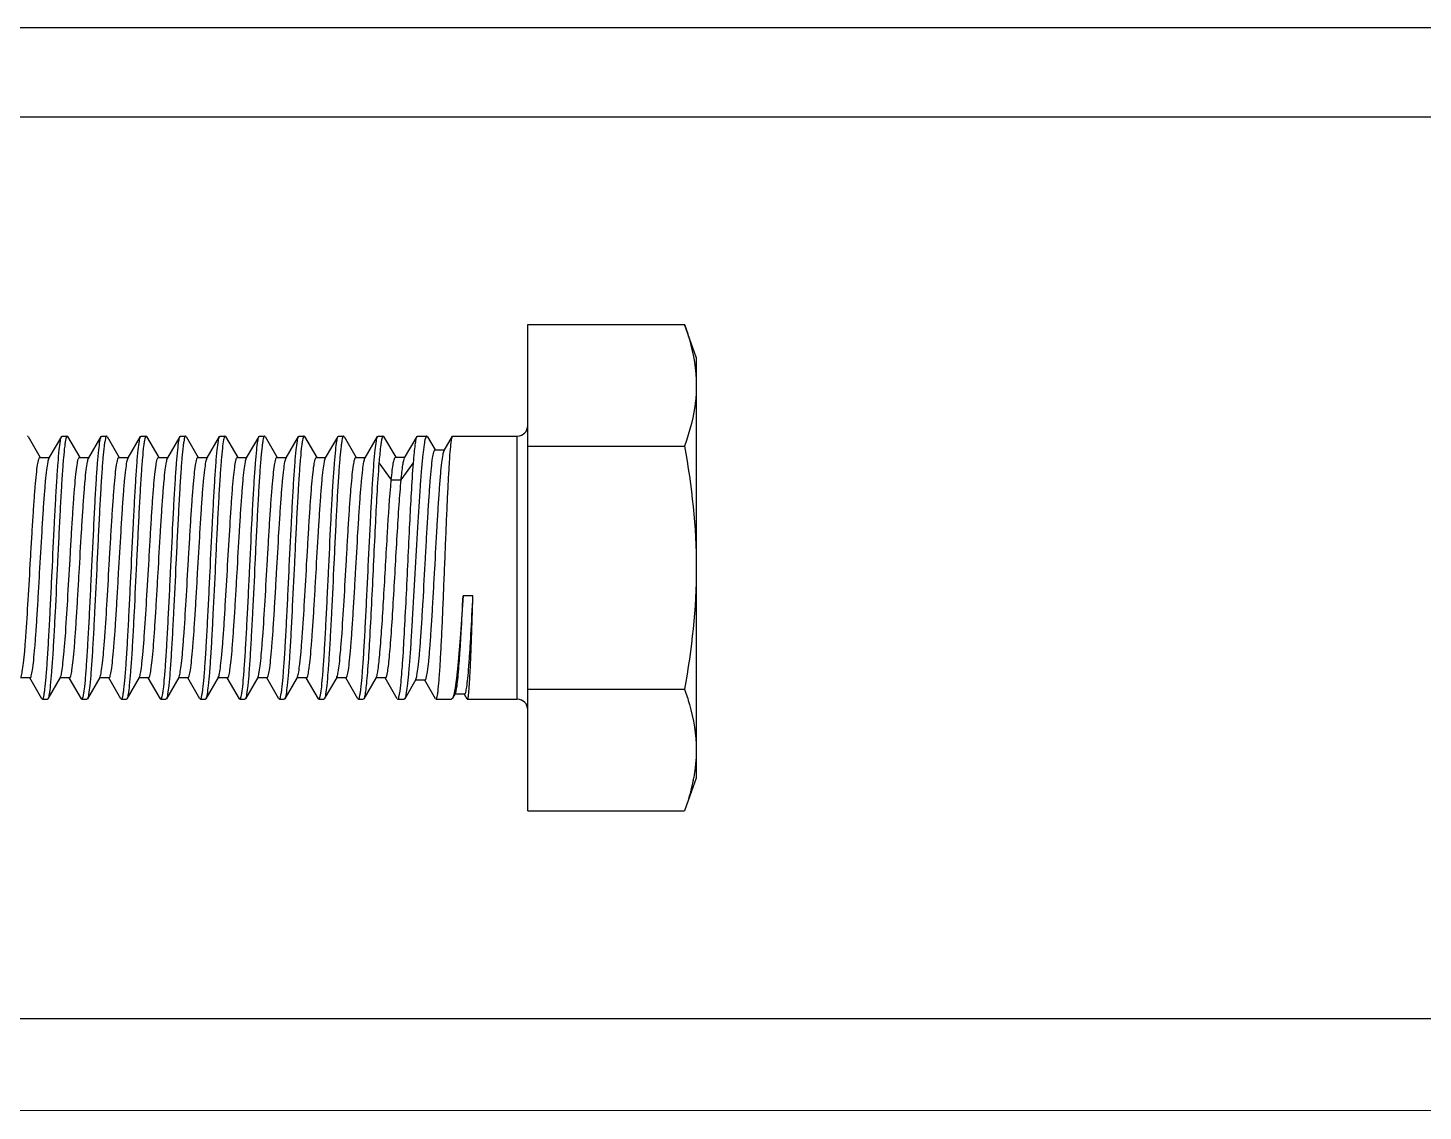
# Model space of a CAD drawing. Extents: x 1725261 to 1937680, y 860327 to 1571294.
# Drawn here: x 1849103.2 to 1849536.6, y 1227684.2 to 1228020.6 of the extents above; entities that cross this region are included whole.
import ezdxf

# ---------------------------------------------------------------- set-up
doc = ezdxf.new("R2010")
doc.units = 0
doc.header["$LTSCALE"] = 1000
doc.header["$MEASUREMENT"] = 0

msp = doc.modelspace()

# ---------------------------------------------------------------- linework, layer by layer
for p, q in [((1850242.79, 1228020.64), (1848796.49, 1228020.63)), ((1850242.79, 1227992.93), (1849098.67, 1227992.93)), ((1849258.52, 1227928.53), (1849307.18, 1227928.53)), ((1849258.52, 1227777.45), (1849258.52, 1227928.53)), ((1849310.86, 1227918.41), (1849307.18, 1227928.53)), ((1849310.86, 1227918.41), (1849310.86, 1227787.57)), ((1849103.31, 1227893.74), (1849103.15, 1227893.88)), ((1849103.31, 1227893.74), (1849107.07, 1227887.26)), ((1849109.85, 1227887.09), (1849113.72, 1227893.74)), ((1849113.72, 1227893.74), (1849113.88, 1227893.88)), ((1849113.88, 1227893.88), (1849115.42, 1227893.88)), ((1849113.88, 1227893.88), (1849115.42, 1227893.88)), ((1849115.42, 1227893.88), (1849115.39, 1227893.88)), ((1849115.58, 1227893.74), (1849115.42, 1227893.88)), ((1849115.58, 1227893.74), (1849119.34, 1227887.26)), ((1849122.12, 1227887.09), (1849125.99, 1227893.74)), ((1849125.99, 1227893.74), (1849126.15, 1227893.88)), ((1849126.15, 1227893.88), (1849127.68, 1227893.88)), ((1849126.15, 1227893.88), (1849127.68, 1227893.88)), ((1849127.68, 1227893.88), (1849127.66, 1227893.88)), ((1849127.84, 1227893.74), (1849127.68, 1227893.88)), ((1849127.84, 1227893.74), (1849131.6, 1227887.26)), ((1849134.38, 1227887.09), (1849138.25, 1227893.74)), ((1849138.25, 1227893.74), (1849138.41, 1227893.88)), ((1849138.41, 1227893.88), (1849139.95, 1227893.88)), ((1849138.41, 1227893.88), (1849139.95, 1227893.88)), ((1849139.95, 1227893.88), (1849139.93, 1227893.88)), ((1849140.11, 1227893.74), (1849139.95, 1227893.88)), ((1849140.11, 1227893.74), (1849143.87, 1227887.26)), ((1849146.65, 1227887.09), (1849150.52, 1227893.74)), ((1849150.52, 1227893.74), (1849150.68, 1227893.88)), ((1849150.68, 1227893.88), (1849152.22, 1227893.88)), ((1849150.68, 1227893.88), (1849152.22, 1227893.88)), ((1849152.22, 1227893.88), (1849152.19, 1227893.88)), ((1849152.38, 1227893.74), (1849152.22, 1227893.88)), ((1849152.38, 1227893.74), (1849156.14, 1227887.26)), ((1849158.91, 1227887.09), (1849162.78, 1227893.74)), ((1849162.78, 1227893.74), (1849162.95, 1227893.88)), ((1849162.95, 1227893.88), (1849164.48, 1227893.88)), ((1849162.95, 1227893.88), (1849164.38, 1227893.88)), ((1849164.43, 1227893.86), (1849164.38, 1227893.82)), ((1849164.48, 1227893.88), (1849164.43, 1227893.86)), ((1849164.64, 1227893.74), (1849164.48, 1227893.88)), ((1849164.64, 1227893.74), (1849168.4, 1227887.26)), ((1849171.18, 1227887.09), (1849175.05, 1227893.74)), ((1849175.05, 1227893.74), (1849175.11, 1227893.82)), ((1849175.11, 1227893.82), (1849175.16, 1227893.86)), ((1849175.16, 1227893.86), (1849175.21, 1227893.88)), ((1849175.21, 1227893.88), (1849176.75, 1227893.88)), ((1849175.21, 1227893.88), (1849176.75, 1227893.88)), ((1849176.75, 1227893.88), (1849176.73, 1227893.88)), ((1849176.91, 1227893.74), (1849176.75, 1227893.88)), ((1849176.91, 1227893.74), (1849180.67, 1227887.26)), ((1849183.45, 1227887.09), (1849187.32, 1227893.74)), ((1849187.32, 1227893.74), (1849187.48, 1227893.88)), ((1849187.48, 1227893.88), (1849189.01, 1227893.88)), ((1849187.48, 1227893.88), (1849189.01, 1227893.88)), ((1849189.01, 1227893.88), (1849188.99, 1227893.88)), ((1849189.18, 1227893.74), (1849189.01, 1227893.88)), ((1849189.18, 1227893.74), (1849192.93, 1227887.26)), ((1849195.71, 1227887.09), (1849199.58, 1227893.74)), ((1849199.58, 1227893.74), (1849199.74, 1227893.88)), ((1849199.74, 1227893.88), (1849201.28, 1227893.88)), ((1849199.74, 1227893.88), (1849201.28, 1227893.88)), ((1849201.28, 1227893.88), (1849201.26, 1227893.88)), ((1849201.44, 1227893.74), (1849201.28, 1227893.88)), ((1849201.44, 1227893.74), (1849205.2, 1227887.26)), ((1849207.98, 1227887.09), (1849211.85, 1227893.74)), ((1849211.85, 1227893.74), (1849212.01, 1227893.88)), ((1849212.01, 1227893.88), (1849213.56, 1227893.88)), ((1849212.01, 1227893.88), (1849213.56, 1227893.88)), ((1849213.73, 1227893.74), (1849213.56, 1227893.88)), ((1849213.73, 1227893.74), (1849217.47, 1227887.28)), ((1849220.25, 1227887.11), (1849224.11, 1227893.75)), ((1849224.11, 1227893.75), (1849224.27, 1227893.88)), ((1849224.27, 1227893.88), (1849227.14, 1227893.88)), ((1849224.27, 1227893.88), (1849227.14, 1227893.88)), ((1849227.38, 1227893.68), (1849227.14, 1227893.88)), ((1849227.38, 1227893.68), (1849229.74, 1227889.61)), ((1849232.56, 1227889.41), (1849235.1, 1227893.79)), ((1849235.1, 1227893.79), (1849235.21, 1227893.88)), ((1849235.21, 1227893.88), (1849255.25, 1227893.88)), ((1849235.21, 1227893.88), (1849255.25, 1227893.88)), ((1849255.25, 1227812.1), (1849255.25, 1227893.88)), ((1849229.67, 1227889.57), (1849232.65, 1227889.57)), ((1849258.52, 1227890.76), (1849307.18, 1227890.76)), ((1849106.97, 1227887.26), (1849109.95, 1227887.26)), ((1849119.24, 1227887.26), (1849122.21, 1227887.26)), ((1849131.51, 1227887.26), (1849134.48, 1227887.26)), ((1849143.77, 1227887.26), (1849146.74, 1227887.26)), ((1849156.04, 1227887.26), (1849159.01, 1227887.26)), ((1849168.2, 1227887.21), (1849168.31, 1227887.26)), ((1849168.31, 1227887.26), (1849171.28, 1227887.26)), ((1849180.57, 1227887.26), (1849183.54, 1227887.26)), ((1849192.84, 1227887.26), (1849195.81, 1227887.26)), ((1849205.1, 1227887.26), (1849208.08, 1227887.26)), ((1849212.28, 1227885.54), (1849216.1, 1227880.26)), ((1849217.37, 1227887.28), (1849220.35, 1227887.28)), ((1849219.17, 1227880.26), (1849223.01, 1227885.54)), ((1849216.1, 1227880.26), (1849219.17, 1227880.26)), ((1849241.48, 1227844.29), (1849238.42, 1227844.29)), ((1849103.91, 1227818.73), (1849100.94, 1227818.73)), ((1849107.59, 1227812.24), (1849103.81, 1227818.73)), ((1849113.3, 1227818.89), (1849109.44, 1227812.24)), ((1849116.17, 1227818.73), (1849113.2, 1227818.73)), ((1849113.3, 1227818.89), (1849113.4, 1227819.11)), ((1849119.85, 1227812.24), (1849116.08, 1227818.73)), ((1849125.57, 1227818.89), (1849121.71, 1227812.24)), ((1849128.44, 1227818.73), (1849125.47, 1227818.73)), ((1849125.57, 1227818.89), (1849125.66, 1227819.1)), ((1849132.12, 1227812.24), (1849128.34, 1227818.73)), ((1849137.83, 1227818.89), (1849133.98, 1227812.24)), ((1849140.71, 1227818.73), (1849137.74, 1227818.73)), ((1849137.83, 1227818.89), (1849137.93, 1227819.09)), ((1849144.39, 1227812.24), (1849140.61, 1227818.73)), ((1849150.1, 1227818.89), (1849146.24, 1227812.24)), ((1849152.97, 1227818.73), (1849150, 1227818.73)), ((1849150.1, 1227818.89), (1849150.19, 1227819.09)), ((1849156.65, 1227812.24), (1849152.88, 1227818.73)), ((1849162.36, 1227818.89), (1849158.51, 1227812.24)), ((1849165.24, 1227818.73), (1849162.27, 1227818.73)), ((1849168.92, 1227812.24), (1849165.14, 1227818.73)), ((1849174.63, 1227818.89), (1849170.78, 1227812.24)), ((1849177.51, 1227818.73), (1849174.53, 1227818.73)), ((1849174.63, 1227818.89), (1849174.71, 1227819.07)), ((1849181.18, 1227812.24), (1849177.41, 1227818.73)), ((1849186.9, 1227818.89), (1849183.04, 1227812.24)), ((1849189.77, 1227818.73), (1849186.8, 1227818.73)), ((1849186.9, 1227818.89), (1849186.98, 1227819.06)), ((1849193.45, 1227812.24), (1849189.68, 1227818.73)), ((1849199.16, 1227818.89), (1849195.31, 1227812.24)), ((1849202.04, 1227818.73), (1849199.07, 1227818.73)), ((1849199.16, 1227818.89), (1849199.24, 1227819.05)), ((1849205.72, 1227812.24), (1849201.94, 1227818.73)), ((1849211.43, 1227818.89), (1849207.57, 1227812.24)), ((1849214.3, 1227818.73), (1849211.33, 1227818.73)), ((1849217.98, 1227812.24), (1849214.21, 1227818.73)), ((1849223.71, 1227818.21), (1849220.27, 1227812.28)), ((1849226.59, 1227818.05), (1849223.62, 1227818.05)), ((1849229.89, 1227812.22), (1849226.5, 1227818.05)), ((1849258.52, 1227815.22), (1849307.18, 1227815.22)), ((1849107.59, 1227812.24), (1849107.75, 1227812.1)), ((1849107.75, 1227812.1), (1849107.77, 1227812.11)), ((1849107.75, 1227812.1), (1849109.28, 1227812.1)), ((1849107.75, 1227812.1), (1849109.28, 1227812.1)), ((1849109.44, 1227812.24), (1849109.28, 1227812.1)), ((1849119.85, 1227812.24), (1849120.01, 1227812.1)), ((1849120.01, 1227812.1), (1849120.04, 1227812.11)), ((1849120.01, 1227812.1), (1849121.55, 1227812.1)), ((1849120.01, 1227812.1), (1849121.55, 1227812.1)), ((1849121.71, 1227812.24), (1849121.55, 1227812.1)), ((1849132.12, 1227812.24), (1849132.28, 1227812.1)), ((1849132.28, 1227812.1), (1849132.3, 1227812.11)), ((1849132.28, 1227812.1), (1849133.82, 1227812.1)), ((1849132.28, 1227812.1), (1849133.82, 1227812.1)), ((1849133.98, 1227812.24), (1849133.82, 1227812.1)), ((1849144.39, 1227812.24), (1849144.55, 1227812.1)), ((1849144.55, 1227812.1), (1849144.57, 1227812.11)), ((1849144.55, 1227812.1), (1849146.08, 1227812.1)), ((1849144.55, 1227812.1), (1849146.08, 1227812.1)), ((1849146.24, 1227812.24), (1849146.08, 1227812.1)), ((1849156.65, 1227812.24), (1849156.81, 1227812.1)), ((1849156.81, 1227812.1), (1849156.83, 1227812.11)), ((1849156.81, 1227812.1), (1849158.35, 1227812.1)), ((1849156.81, 1227812.1), (1849158.35, 1227812.1)), ((1849158.51, 1227812.24), (1849158.35, 1227812.1)), ((1849168.92, 1227812.24), (1849169.08, 1227812.1)), ((1849169.08, 1227812.1), (1849169.1, 1227812.11)), ((1849169.08, 1227812.1), (1849170.61, 1227812.1)), ((1849169.08, 1227812.1), (1849170.61, 1227812.1)), ((1849170.78, 1227812.24), (1849170.61, 1227812.1)), ((1849181.18, 1227812.24), (1849181.34, 1227812.1)), ((1849181.34, 1227812.1), (1849181.37, 1227812.11)), ((1849181.34, 1227812.1), (1849182.88, 1227812.1)), ((1849181.34, 1227812.1), (1849182.88, 1227812.1)), ((1849183.04, 1227812.24), (1849182.88, 1227812.1)), ((1849193.45, 1227812.24), (1849193.61, 1227812.1)), ((1849193.61, 1227812.1), (1849193.63, 1227812.11)), ((1849193.61, 1227812.1), (1849195.15, 1227812.1)), ((1849193.61, 1227812.1), (1849195.15, 1227812.1)), ((1849195.31, 1227812.24), (1849195.15, 1227812.1)), ((1849205.72, 1227812.24), (1849205.88, 1227812.1)), ((1849205.88, 1227812.1), (1849205.9, 1227812.11)), ((1849205.88, 1227812.1), (1849207.41, 1227812.1)), ((1849205.88, 1227812.1), (1849207.41, 1227812.1)), ((1849207.57, 1227812.24), (1849207.41, 1227812.1)), ((1849217.98, 1227812.24), (1849218.14, 1227812.1)), ((1849218.14, 1227812.1), (1849220.07, 1227812.1)), ((1849218.14, 1227812.1), (1849220.07, 1227812.1)), ((1849220.27, 1227812.28), (1849220.07, 1227812.1)), ((1849229.89, 1227812.22), (1849230.02, 1227812.1)), ((1849230.02, 1227812.1), (1849230.04, 1227812.11)), ((1849230.02, 1227812.1), (1849234.85, 1227812.1)), ((1849230.02, 1227812.1), (1849234.85, 1227812.1)), ((1849235.13, 1227812.35), (1849234.85, 1227812.1)), ((1849235.99, 1227813.82), (1849235.13, 1227812.35)), ((1849238.89, 1227813.68), (1849235.91, 1227813.68)), ((1849239.68, 1227812.17), (1849238.83, 1227813.64)), ((1849239.68, 1227812.17), (1849239.76, 1227812.1)), ((1849239.76, 1227812.1), (1849239.77, 1227812.11)), ((1849239.76, 1227812.1), (1849255.25, 1227812.1)), ((1849239.76, 1227812.1), (1849255.25, 1227812.1)), ((1849310.86, 1227787.57), (1849307.18, 1227777.45)), ((1849258.52, 1227777.45), (1849307.18, 1227777.45)), ((1850209.01, 1227712.83), (1849098.64, 1227712.83)), ((1850242.79, 1227684.49), (1848805, 1227684.21))]:
    msp.add_line(p, q)
for centre, radius, start, end in [((1849255.25, 1227897.15), 3.27, 270, 0), ((1849255.25, 1227808.83), 3.27, 0, 90), ((1849258.07, 1227797.36), 52.86, 348.6931, 349.4725)]:
    msp.add_arc(centre, radius, start, end)
for points, knots in [([(1849307.18, 1227928.53), (1849307.74, 1227926.99), (1849309.76, 1227920.89), (1849310.86, 1227914.43), (1849310.86, 1227909.65)], [0, 0, 0, 0, 0.255696, 1, 1, 1, 1]), ([(1849310.86, 1227909.65), (1849310.86, 1227908.06), (1849310.52, 1227901.63), (1849308.83, 1227895.32), (1849307.18, 1227890.76)], [0, 0, 0, 0, 0.246324, 1, 1, 1, 1]), ([(1849107.77, 1227812.11), (1849107.86, 1227812.13), (1849108.02, 1227812.46), (1849108.18, 1227813.03), (1849108.36, 1227814.02), (1849108.62, 1227815.98), (1849108.93, 1227819.27), (1849109.29, 1227824.08), (1849109.65, 1227829.95), (1849110.02, 1227836.65), (1849110.38, 1227843.94), (1849110.87, 1227854.07), (1849111.34, 1227864.09), (1849111.84, 1227873.62), (1849112.2, 1227879.83), (1849112.57, 1227885.06), (1849112.89, 1227889.15), (1849113.28, 1227891.88), (1849113.48, 1227893.33), (1849113.72, 1227893.74)], [0, 0, 0, 0, 0.003606, 0.011247, 0.023193, 0.039402, 0.084085, 0.143776, 0.216348, 0.299195, 0.389329, 0.483501, 0.670341, 0.756263, 0.832981, 0.897738, 0.948217, 0.982646, 1, 1, 1, 1]), ([(1849115.39, 1227893.88), (1849115.3, 1227893.85), (1849115.15, 1227893.52), (1849114.99, 1227892.95), (1849114.81, 1227891.97), (1849114.54, 1227890.01), (1849114.23, 1227886.72), (1849113.87, 1227881.9), (1849113.51, 1227876.03), (1849113.15, 1227869.33), (1849112.78, 1227862.04), (1849112.3, 1227851.91), (1849111.82, 1227841.9), (1849111.32, 1227832.37), (1849110.96, 1227826.16), (1849110.6, 1227820.93), (1849110.27, 1227816.84), (1849109.88, 1227814.1), (1849109.68, 1227812.65), (1849109.44, 1227812.24)], [0, 0, 0, 0, 0.003611, 0.011257, 0.023206, 0.039418, 0.084102, 0.143789, 0.216352, 0.299187, 0.389308, 0.483467, 0.670284, 0.756201, 0.832919, 0.897682, 0.948173, 0.982621, 1, 1, 1, 1]), ([(1849120.04, 1227812.11), (1849120.13, 1227812.13), (1849120.28, 1227812.46), (1849120.44, 1227813.03), (1849120.62, 1227814.02), (1849120.89, 1227815.98), (1849121.2, 1227819.27), (1849121.56, 1227824.08), (1849121.92, 1227829.95), (1849122.28, 1227836.65), (1849122.65, 1227843.94), (1849123.13, 1227854.07), (1849123.61, 1227864.09), (1849124.11, 1227873.62), (1849124.46, 1227879.83), (1849124.83, 1227885.06), (1849125.16, 1227889.15), (1849125.55, 1227891.88), (1849125.75, 1227893.33), (1849125.99, 1227893.74)], [0, 0, 0, 0, 0.003605, 0.011245, 0.02319, 0.039399, 0.084083, 0.143774, 0.216346, 0.299192, 0.389329, 0.483503, 0.670341, 0.756263, 0.832983, 0.89774, 0.948218, 0.982646, 1, 1, 1, 1]), ([(1849127.66, 1227893.88), (1849127.56, 1227893.85), (1849127.41, 1227893.52), (1849127.25, 1227892.95), (1849127.07, 1227891.97), (1849126.81, 1227890.01), (1849126.49, 1227886.72), (1849126.14, 1227881.9), (1849125.78, 1227876.03), (1849125.41, 1227869.33), (1849125.05, 1227862.04), (1849124.56, 1227851.92), (1849124.09, 1227841.9), (1849123.59, 1227832.37), (1849123.23, 1227826.16), (1849122.86, 1227820.93), (1849122.54, 1227816.84), (1849122.15, 1227814.1), (1849121.95, 1227812.65), (1849121.71, 1227812.24)], [0, 0, 0, 0, 0.00361, 0.011255, 0.023204, 0.039415, 0.084097, 0.14378, 0.216342, 0.299177, 0.389299, 0.483455, 0.670274, 0.756194, 0.832913, 0.897676, 0.948169, 0.98262, 1, 1, 1, 1]), ([(1849132.3, 1227812.11), (1849132.4, 1227812.13), (1849132.55, 1227812.46), (1849132.71, 1227813.03), (1849132.89, 1227814.02), (1849133.15, 1227815.98), (1849133.47, 1227819.27), (1849133.82, 1227824.09), (1849134.19, 1227829.95), (1849134.55, 1227836.65), (1849134.91, 1227843.94), (1849135.4, 1227854.07), (1849135.87, 1227864.09), (1849136.37, 1227873.63), (1849136.73, 1227879.83), (1849137.1, 1227885.06), (1849137.42, 1227889.15), (1849137.81, 1227891.88), (1849138.01, 1227893.33), (1849138.25, 1227893.74)], [0, 0, 0, 0, 0.003606, 0.011248, 0.023195, 0.039406, 0.084093, 0.143786, 0.216358, 0.299206, 0.389346, 0.483519, 0.670351, 0.756273, 0.832991, 0.897744, 0.948219, 0.982646, 1, 1, 1, 1]), ([(1849139.93, 1227893.88), (1849139.83, 1227893.85), (1849139.68, 1227893.52), (1849139.52, 1227892.95), (1849139.34, 1227891.97), (1849139.07, 1227890), (1849138.76, 1227886.71), (1849138.4, 1227881.9), (1849138.04, 1227876.03), (1849137.68, 1227869.33), (1849137.32, 1227862.04), (1849136.83, 1227851.91), (1849136.36, 1227841.9), (1849135.86, 1227832.36), (1849135.5, 1227826.16), (1849135.13, 1227820.93), (1849134.8, 1227816.84), (1849134.42, 1227814.1), (1849134.21, 1227812.65), (1849133.98, 1227812.24)], [0, 0, 0, 0, 0.003613, 0.011261, 0.023214, 0.039428, 0.084117, 0.143805, 0.21637, 0.299211, 0.389338, 0.483496, 0.670304, 0.756216, 0.832931, 0.89769, 0.948176, 0.982622, 1, 1, 1, 1]), ([(1849144.57, 1227812.11), (1849144.66, 1227812.13), (1849144.82, 1227812.46), (1849144.97, 1227813.03), (1849145.15, 1227814.02), (1849145.42, 1227815.98), (1849145.73, 1227819.27), (1849146.09, 1227824.08), (1849146.45, 1227829.95), (1849146.81, 1227836.65), (1849147.18, 1227843.94), (1849147.67, 1227854.07), (1849148.14, 1227864.09), (1849148.64, 1227873.62), (1849149, 1227879.83), (1849149.37, 1227885.06), (1849149.69, 1227889.15), (1849150.08, 1227891.88), (1849150.28, 1227893.33), (1849150.52, 1227893.74)], [0, 0, 0, 0, 0.003605, 0.011245, 0.02319, 0.039398, 0.084078, 0.143767, 0.216337, 0.299182, 0.389315, 0.483487, 0.670329, 0.756258, 0.83298, 0.897737, 0.948214, 0.982645, 1, 1, 1, 1]), ([(1849152.19, 1227893.88), (1849152.1, 1227893.85), (1849151.94, 1227893.52), (1849151.79, 1227892.95), (1849151.61, 1227891.97), (1849151.34, 1227890.01), (1849151.03, 1227886.72), (1849150.67, 1227881.9), (1849150.31, 1227876.03), (1849149.95, 1227869.33), (1849149.58, 1227862.04), (1849149.1, 1227851.92), (1849148.62, 1227841.9), (1849148.12, 1227832.37), (1849147.76, 1227826.16), (1849147.4, 1227820.93), (1849147.07, 1227816.84), (1849146.68, 1227814.1), (1849146.48, 1227812.65), (1849146.24, 1227812.24)], [0, 0, 0, 0, 0.00361, 0.011255, 0.023204, 0.039414, 0.084096, 0.14378, 0.216342, 0.299175, 0.389295, 0.483453, 0.670272, 0.756195, 0.832918, 0.89768, 0.94817, 0.98262, 1, 1, 1, 1]), ([(1849156.83, 1227812.11), (1849156.93, 1227812.13), (1849157.08, 1227812.46), (1849157.24, 1227813.03), (1849157.42, 1227814.02), (1849157.69, 1227815.98), (1849158, 1227819.27), (1849158.36, 1227824.09), (1849158.72, 1227829.95), (1849159.08, 1227836.65), (1849159.45, 1227843.95), (1849159.93, 1227854.08), (1849160.41, 1227864.09), (1849160.91, 1227873.63), (1849161.26, 1227879.83), (1849161.63, 1227885.06), (1849161.96, 1227889.15), (1849162.35, 1227891.88), (1849162.55, 1227893.33), (1849162.78, 1227893.74)], [0, 0, 0, 0, 0.003608, 0.011251, 0.0232, 0.039412, 0.0841, 0.143792, 0.216367, 0.299219, 0.389359, 0.483531, 0.670361, 0.756279, 0.832994, 0.897747, 0.94822, 0.982647, 1, 1, 1, 1]), ([(1849164.38, 1227893.82), (1849164.28, 1227893.71), (1849164.15, 1227893.32), (1849163.87, 1227892.11), (1849163.58, 1227889.72), (1849163.23, 1227885.94), (1849162.88, 1227880.98), (1849162.52, 1227875.05), (1849162.16, 1227868.34), (1849161.8, 1227861.09), (1849161.32, 1227851.1), (1849160.86, 1227841.25), (1849160.36, 1227831.89), (1849160.01, 1227825.83), (1849159.65, 1227820.73), (1849159.32, 1227816.73), (1849158.94, 1227814.06), (1849158.74, 1227812.65), (1849158.51, 1227812.24)], [0, 0, 0, 0, 0.005244, 0.014609, 0.045815, 0.092875, 0.154195, 0.22765, 0.310678, 0.400368, 0.493572, 0.677434, 0.761652, 0.836715, 0.899999, 0.949307, 0.982964, 1, 1, 1, 1]), ([(1849169.1, 1227812.11), (1849169.2, 1227812.13), (1849169.35, 1227812.46), (1849169.51, 1227813.03), (1849169.69, 1227814.01), (1849169.95, 1227815.97), (1849170.27, 1227819.26), (1849170.62, 1227824.08), (1849170.98, 1227829.95), (1849171.35, 1227836.65), (1849171.71, 1227843.94), (1849172.2, 1227854.07), (1849172.67, 1227864.09), (1849173.17, 1227873.62), (1849173.53, 1227879.83), (1849173.9, 1227885.05), (1849174.22, 1227889.15), (1849174.61, 1227891.88), (1849174.81, 1227893.33), (1849175.05, 1227893.74)], [0, 0, 0, 0, 0.003598, 0.011231, 0.023168, 0.039371, 0.084041, 0.143721, 0.216288, 0.299135, 0.389272, 0.483446, 0.670301, 0.756235, 0.832961, 0.897725, 0.94821, 0.982644, 1, 1, 1, 1]), ([(1849176.73, 1227893.88), (1849176.63, 1227893.85), (1849176.48, 1227893.52), (1849176.32, 1227892.95), (1849176.14, 1227891.97), (1849175.87, 1227890.01), (1849175.56, 1227886.72), (1849175.2, 1227881.9), (1849174.84, 1227876.03), (1849174.48, 1227869.33), (1849174.11, 1227862.04), (1849173.63, 1227851.91), (1849173.16, 1227841.9), (1849172.65, 1227832.37), (1849172.3, 1227826.16), (1849171.93, 1227820.93), (1849171.6, 1227816.84), (1849171.21, 1227814.1), (1849171.01, 1227812.65), (1849170.78, 1227812.24)], [0, 0, 0, 0, 0.00361, 0.011255, 0.023204, 0.039415, 0.0841, 0.143787, 0.21635, 0.299184, 0.389308, 0.483468, 0.670284, 0.7562, 0.83292, 0.897683, 0.948173, 0.982621, 1, 1, 1, 1]), ([(1849181.37, 1227812.11), (1849181.46, 1227812.13), (1849181.62, 1227812.46), (1849181.77, 1227813.03), (1849181.95, 1227814.02), (1849182.22, 1227815.98), (1849182.53, 1227819.27), (1849182.89, 1227824.08), (1849183.25, 1227829.95), (1849183.61, 1227836.65), (1849183.98, 1227843.94), (1849184.46, 1227854.07), (1849184.94, 1227864.09), (1849185.44, 1227873.62), (1849185.8, 1227879.83), (1849186.17, 1227885.06), (1849186.49, 1227889.15), (1849186.88, 1227891.88), (1849187.08, 1227893.33), (1849187.32, 1227893.74)], [0, 0, 0, 0, 0.003606, 0.011247, 0.023192, 0.039401, 0.084085, 0.143776, 0.216348, 0.299195, 0.38933, 0.483503, 0.670342, 0.756264, 0.832982, 0.897739, 0.948217, 0.982647, 1, 1, 1, 1]), ([(1849188.99, 1227893.88), (1849188.9, 1227893.85), (1849188.74, 1227893.52), (1849188.58, 1227892.95), (1849188.41, 1227891.97), (1849188.14, 1227890.01), (1849187.83, 1227886.72), (1849187.47, 1227881.9), (1849187.11, 1227876.03), (1849186.75, 1227869.33), (1849186.38, 1227862.04), (1849185.89, 1227851.91), (1849185.42, 1227841.9), (1849184.92, 1227832.37), (1849184.56, 1227826.16), (1849184.19, 1227820.93), (1849183.87, 1227816.84), (1849183.48, 1227814.1), (1849183.28, 1227812.65), (1849183.04, 1227812.24)], [0, 0, 0, 0, 0.003611, 0.011257, 0.023206, 0.039418, 0.084102, 0.143788, 0.216352, 0.299187, 0.389308, 0.483466, 0.670283, 0.7562, 0.832918, 0.897681, 0.948172, 0.982621, 1, 1, 1, 1]), ([(1849193.63, 1227812.11), (1849193.73, 1227812.13), (1849193.88, 1227812.46), (1849194.04, 1227813.03), (1849194.22, 1227814.02), (1849194.49, 1227815.98), (1849194.8, 1227819.27), (1849195.16, 1227824.08), (1849195.52, 1227829.95), (1849195.88, 1227836.65), (1849196.24, 1227843.94), (1849196.73, 1227854.07), (1849197.2, 1227864.09), (1849197.7, 1227873.62), (1849198.06, 1227879.83), (1849198.43, 1227885.06), (1849198.76, 1227889.15), (1849199.15, 1227891.88), (1849199.35, 1227893.33), (1849199.58, 1227893.74)], [0, 0, 0, 0, 0.003604, 0.011244, 0.023189, 0.039398, 0.084081, 0.143773, 0.216344, 0.29919, 0.389328, 0.483502, 0.67034, 0.756263, 0.832984, 0.89774, 0.948217, 0.982646, 1, 1, 1, 1]), ([(1849201.26, 1227893.88), (1849201.16, 1227893.85), (1849201.01, 1227893.52), (1849200.85, 1227892.95), (1849200.67, 1227891.97), (1849200.41, 1227890.01), (1849200.09, 1227886.72), (1849199.74, 1227881.9), (1849199.37, 1227876.03), (1849199.01, 1227869.33), (1849198.65, 1227862.04), (1849198.16, 1227851.92), (1849197.69, 1227841.9), (1849197.19, 1227832.37), (1849196.83, 1227826.16), (1849196.46, 1227820.93), (1849196.14, 1227816.84), (1849195.75, 1227814.1), (1849195.55, 1227812.65), (1849195.31, 1227812.24)], [0, 0, 0, 0, 0.00361, 0.011255, 0.023205, 0.039416, 0.084097, 0.143781, 0.216343, 0.299178, 0.3893, 0.483456, 0.670274, 0.756195, 0.832914, 0.897676, 0.948169, 0.98262, 1, 1, 1, 1]), ([(1849205.9, 1227812.11), (1849206, 1227812.13), (1849206.15, 1227812.46), (1849206.31, 1227813.03), (1849206.49, 1227814.02), (1849206.75, 1227815.98), (1849207.07, 1227819.27), (1849207.42, 1227824.09), (1849207.78, 1227829.95), (1849208.15, 1227836.65), (1849208.51, 1227843.94), (1849209, 1227854.07), (1849209.47, 1227864.09), (1849209.97, 1227873.63), (1849210.33, 1227879.83), (1849210.7, 1227885.06), (1849211.02, 1227889.15), (1849211.41, 1227891.88), (1849211.61, 1227893.33), (1849211.85, 1227893.74)], [0, 0, 0, 0, 0.003606, 0.011247, 0.023194, 0.039404, 0.084092, 0.143784, 0.216355, 0.299204, 0.389343, 0.483517, 0.670349, 0.756272, 0.83299, 0.897744, 0.948219, 0.982646, 1, 1, 1, 1]), ([(1849213.24, 1227893.34), (1849212.97, 1227892.44), (1849212.67, 1227889.81), (1849212.41, 1227887.21), (1849212.28, 1227885.54)], [0, 0, 0, 0, 0.35995, 1, 1, 1, 1]), ([(1849213.56, 1227893.88), (1849213.53, 1227893.88), (1849213.33, 1227893.76), (1849213.29, 1227893.52), (1849213.24, 1227893.34)], [0, 0, 0, 0, 0.135051, 1, 1, 1, 1]), ([(1849226.71, 1227893.19), (1849226.51, 1227892.55), (1849226.22, 1227890.82), (1849225.82, 1227887.65), (1849225.43, 1227883.37), (1849224.86, 1227875.88), (1849224.19, 1227865.02), (1849223.43, 1227851.19), (1849222.79, 1227839.49), (1849222.25, 1227830.7), (1849221.87, 1227825.04), (1849221.48, 1227820.28), (1849221.13, 1227816.55), (1849220.73, 1227814.01), (1849220.5, 1227812.67), (1849220.27, 1227812.28)], [0, 0, 0, 0, 0.024854, 0.064557, 0.117968, 0.183425, 0.34188, 0.519926, 0.695025, 0.774452, 0.845022, 0.904492, 0.95099, 0.983092, 1, 1, 1, 1]), ([(1849223.01, 1227885.54), (1849223.09, 1227886.6), (1849223.25, 1227888.48), (1849223.51, 1227890.93), (1849223.78, 1227892.6), (1849223.96, 1227893.48), (1849224.11, 1227893.75)], [0, 0, 0, 0, 0.384742, 0.682919, 0.888847, 1, 1, 1, 1]), ([(1849227.14, 1227893.88), (1849227.11, 1227893.88), (1849226.84, 1227893.74), (1849226.79, 1227893.42), (1849226.71, 1227893.19)], [0, 0, 0, 0, 0.138496, 1, 1, 1, 1]), ([(1849230.04, 1227812.11), (1849230.13, 1227812.13), (1849230.26, 1227812.47), (1849230.4, 1227813.04), (1849230.56, 1227814.04), (1849230.8, 1227816.01), (1849231.07, 1227819.34), (1849231.39, 1227824.2), (1849231.7, 1227830.12), (1849232.02, 1227836.88), (1849232.33, 1227844.22), (1849232.64, 1227851.89), (1849232.95, 1227859.59), (1849233.26, 1227867.06), (1849233.57, 1227874.01), (1849233.86, 1227880.2), (1849234.17, 1227885.37), (1849234.42, 1227889.4), (1849234.77, 1227892.03), (1849234.89, 1227893.42), (1849235.1, 1227893.79)], [0, 0, 0, 0, 0.003479, 0.011119, 0.023138, 0.039478, 0.084569, 0.144819, 0.218054, 0.30161, 0.392438, 0.487225, 0.582511, 0.674818, 0.760772, 0.837237, 0.901428, 0.951015, 0.984221, 1, 1, 1, 1]), ([(1849223.71, 1227818.21), (1849223.94, 1227818.61), (1849224.17, 1227819.94), (1849224.55, 1227822.46), (1849224.89, 1227826.16), (1849225.26, 1227830.85), (1849225.62, 1227836.38), (1849226.13, 1227844.8), (1849226.6, 1227853.6), (1849227.09, 1227862.45), (1849227.45, 1227868.76), (1849227.82, 1227874.53), (1849228.17, 1227879.55), (1849228.53, 1227883.65), (1849228.86, 1227886.66), (1849229.18, 1227888.52), (1849229.42, 1227889.32), (1849229.59, 1227889.57), (1849229.67, 1227889.57)], [0, 0, 0, 0, 0.018969, 0.055155, 0.107429, 0.173883, 0.252061, 0.339075, 0.526651, 0.6204, 0.709614, 0.791122, 0.862062, 0.919981, 0.962927, 0.989567, 0.996641, 1, 1, 1, 1]), ([(1849226.59, 1227818.05), (1849226.67, 1227818.05), (1849226.86, 1227818.31), (1849227.1, 1227819.15), (1849227.44, 1227821.08), (1849227.78, 1227824.19), (1849228.14, 1227828.41), (1849228.51, 1227833.55), (1849228.88, 1227839.42), (1849229.24, 1227845.81), (1849229.73, 1227854.67), (1849230.21, 1227863.43), (1849230.7, 1227871.76), (1849231.06, 1227877.17), (1849231.42, 1227881.74), (1849231.75, 1227885.33), (1849232.12, 1227887.75), (1849232.34, 1227889.04), (1849232.56, 1227889.41)], [0, 0, 0, 0, 0.003512, 0.010895, 0.03862, 0.083116, 0.142813, 0.21551, 0.298517, 0.388779, 0.482991, 0.669589, 0.75528, 0.831778, 0.896415, 0.946979, 0.981812, 1, 1, 1, 1]), ([(1849101.14, 1227819.12), (1849101.32, 1227819.62), (1849101.57, 1227821.04), (1849101.93, 1227823.68), (1849102.27, 1227827.35), (1849102.78, 1227833.88), (1849103.36, 1227843.39), (1849103.93, 1227853.47), (1849104.41, 1227861.78), (1849104.77, 1227867.71), (1849105.13, 1227873.12), (1849105.48, 1227877.83), (1849105.83, 1227881.69), (1849106.16, 1227884.52), (1849106.48, 1227886.26), (1849106.72, 1227887.03), (1849106.9, 1227887.26), (1849106.97, 1227887.26)], [0, 0, 0, 0, 0.023243, 0.062653, 0.117029, 0.184534, 0.349259, 0.534218, 0.626347, 0.713963, 0.794028, 0.863772, 0.920792, 0.963153, 0.989511, 0.996558, 1, 1, 1, 1]), ([(1849103.91, 1227818.73), (1849103.99, 1227818.73), (1849104.17, 1227818.97), (1849104.41, 1227819.76), (1849104.74, 1227821.57), (1849105.07, 1227824.49), (1849105.43, 1227828.48), (1849105.79, 1227833.33), (1849106.15, 1227838.9), (1849106.52, 1227844.97), (1849107, 1227853.44), (1849107.47, 1227861.84), (1849107.97, 1227869.86), (1849108.33, 1227875.11), (1849108.7, 1227879.55), (1849109.03, 1227883.06), (1849109.4, 1227885.45), (1849109.63, 1227886.72), (1849109.85, 1227887.09)], [0, 0, 0, 0, 0.003516, 0.010771, 0.037949, 0.081609, 0.140308, 0.211978, 0.294061, 0.383613, 0.477416, 0.664254, 0.750571, 0.827952, 0.893624, 0.945254, 0.981055, 1, 1, 1, 1]), ([(1849113.4, 1227819.11), (1849113.59, 1227819.6), (1849113.84, 1227821.02), (1849114.19, 1227823.66), (1849114.53, 1227827.32), (1849115.04, 1227833.85), (1849115.63, 1227843.36), (1849116.2, 1227853.44), (1849116.68, 1227861.76), (1849117.03, 1227867.69), (1849117.39, 1227873.11), (1849117.74, 1227877.82), (1849118.1, 1227881.68), (1849118.43, 1227884.51), (1849118.75, 1227886.26), (1849118.99, 1227887.03), (1849119.16, 1227887.26), (1849119.24, 1227887.26)], [0, 0, 0, 0, 0.023104, 0.0624, 0.116688, 0.184136, 0.348829, 0.533848, 0.62603, 0.713708, 0.793837, 0.863642, 0.920716, 0.963118, 0.989503, 0.996556, 1, 1, 1, 1]), ([(1849116.17, 1227818.73), (1849116.25, 1227818.73), (1849116.43, 1227818.97), (1849116.68, 1227819.76), (1849117, 1227821.57), (1849117.34, 1227824.49), (1849117.7, 1227828.48), (1849118.05, 1227833.33), (1849118.42, 1227838.9), (1849118.78, 1227844.97), (1849119.27, 1227853.44), (1849119.74, 1227861.84), (1849120.24, 1227869.86), (1849120.6, 1227875.11), (1849120.96, 1227879.55), (1849121.3, 1227883.06), (1849121.67, 1227885.45), (1849121.9, 1227886.72), (1849122.12, 1227887.09)], [0, 0, 0, 0, 0.003516, 0.010771, 0.037949, 0.081609, 0.140308, 0.211978, 0.294061, 0.383613, 0.477416, 0.664254, 0.750571, 0.827952, 0.893624, 0.945254, 0.981055, 1, 1, 1, 1]), ([(1849125.66, 1227819.1), (1849125.85, 1227819.59), (1849126.1, 1227821), (1849126.45, 1227823.63), (1849126.79, 1227827.29), (1849127.3, 1227833.81), (1849127.89, 1227843.33), (1849128.46, 1227853.41), (1849128.94, 1227861.73), (1849129.3, 1227867.67), (1849129.66, 1227873.09), (1849130.01, 1227877.81), (1849130.36, 1227881.67), (1849130.69, 1227884.51), (1849131.01, 1227886.26), (1849131.25, 1227887.03), (1849131.43, 1227887.26), (1849131.51, 1227887.26)], [0, 0, 0, 0, 0.022966, 0.062146, 0.116347, 0.183737, 0.348398, 0.533478, 0.625714, 0.713453, 0.793647, 0.863513, 0.92064, 0.963083, 0.989493, 0.996554, 1, 1, 1, 1]), ([(1849128.44, 1227818.73), (1849128.52, 1227818.73), (1849128.7, 1227818.97), (1849128.94, 1227819.76), (1849129.27, 1227821.57), (1849129.6, 1227824.49), (1849129.96, 1227828.48), (1849130.32, 1227833.33), (1849130.68, 1227838.9), (1849131.05, 1227844.97), (1849131.53, 1227853.44), (1849132.01, 1227861.84), (1849132.51, 1227869.86), (1849132.87, 1227875.11), (1849133.23, 1227879.55), (1849133.56, 1227883.06), (1849133.94, 1227885.45), (1849134.16, 1227886.72), (1849134.38, 1227887.09)], [0, 0, 0, 0, 0.003516, 0.010771, 0.037949, 0.081609, 0.140308, 0.211978, 0.294061, 0.383613, 0.477416, 0.664254, 0.750571, 0.827952, 0.893624, 0.945254, 0.981055, 1, 1, 1, 1]), ([(1849137.93, 1227819.09), (1849138.12, 1227819.58), (1849138.36, 1227820.99), (1849138.72, 1227823.61), (1849139.06, 1227827.26), (1849139.57, 1227833.78), (1849140.16, 1227843.29), (1849140.73, 1227853.38), (1849141.21, 1227861.71), (1849141.56, 1227867.65), (1849141.92, 1227873.08), (1849142.27, 1227877.8), (1849142.63, 1227881.67), (1849142.96, 1227884.51), (1849143.28, 1227886.26), (1849143.52, 1227887.02), (1849143.69, 1227887.26), (1849143.77, 1227887.26)], [0, 0, 0, 0, 0.022827, 0.061892, 0.116006, 0.183337, 0.347966, 0.533107, 0.625396, 0.713197, 0.793455, 0.863383, 0.920563, 0.963048, 0.989484, 0.996552, 1, 1, 1, 1]), ([(1849140.71, 1227818.73), (1849140.79, 1227818.73), (1849140.97, 1227818.97), (1849141.21, 1227819.76), (1849141.53, 1227821.57), (1849141.87, 1227824.49), (1849142.23, 1227828.48), (1849142.59, 1227833.33), (1849142.95, 1227838.9), (1849143.31, 1227844.97), (1849143.8, 1227853.44), (1849144.27, 1227861.84), (1849144.77, 1227869.86), (1849145.13, 1227875.11), (1849145.5, 1227879.55), (1849145.83, 1227883.06), (1849146.2, 1227885.45), (1849146.43, 1227886.72), (1849146.65, 1227887.09)], [0, 0, 0, 0, 0.003516, 0.010771, 0.037949, 0.081609, 0.140308, 0.211978, 0.294061, 0.383613, 0.477416, 0.664254, 0.750571, 0.827952, 0.893624, 0.945254, 0.981055, 1, 1, 1, 1]), ([(1849150.19, 1227819.09), (1849150.38, 1227819.57), (1849150.63, 1227820.97), (1849150.98, 1227823.58), (1849151.32, 1227827.23), (1849151.83, 1227833.74), (1849152.42, 1227843.26), (1849152.99, 1227853.35), (1849153.47, 1227861.68), (1849153.83, 1227867.63), (1849154.19, 1227873.06), (1849154.54, 1227877.79), (1849154.89, 1227881.66), (1849155.22, 1227884.5), (1849155.54, 1227886.26), (1849155.78, 1227887.02), (1849155.96, 1227887.26), (1849156.04, 1227887.26)], [0, 0, 0, 0, 0.022688, 0.061638, 0.115664, 0.182937, 0.347534, 0.532736, 0.625078, 0.712941, 0.793264, 0.863253, 0.920487, 0.963013, 0.989475, 0.996549, 1, 1, 1, 1]), ([(1849152.97, 1227818.73), (1849153.05, 1227818.73), (1849153.23, 1227818.97), (1849153.47, 1227819.76), (1849153.8, 1227821.57), (1849154.14, 1227824.49), (1849154.5, 1227828.48), (1849154.85, 1227833.33), (1849155.22, 1227838.9), (1849155.58, 1227844.97), (1849156.07, 1227853.44), (1849156.54, 1227861.84), (1849157.04, 1227869.86), (1849157.4, 1227875.11), (1849157.76, 1227879.55), (1849158.1, 1227883.06), (1849158.47, 1227885.45), (1849158.7, 1227886.72), (1849158.91, 1227887.09)], [0, 0, 0, 0, 0.003516, 0.010771, 0.037949, 0.081609, 0.140308, 0.211978, 0.294061, 0.383613, 0.477416, 0.664254, 0.750571, 0.827952, 0.893624, 0.945254, 0.981055, 1, 1, 1, 1]), ([(1849162.36, 1227818.89), (1849162.58, 1227819.26), (1849162.8, 1227820.49), (1849163.17, 1227822.81), (1849163.5, 1227826.21), (1849163.85, 1227830.52), (1849164.21, 1227835.63), (1849164.7, 1227843.45), (1849165.28, 1227853.71), (1849165.86, 1227863.93), (1849166.36, 1227871.62), (1849166.71, 1227876.55), (1849167.07, 1227880.65), (1849167.38, 1227883.84), (1849167.77, 1227885.85), (1849167.96, 1227886.97), (1849168.2, 1227887.21)], [0, 0, 0, 0, 0.018521, 0.053335, 0.103489, 0.167313, 0.24262, 0.326812, 0.509979, 0.691635, 0.773988, 0.846813, 0.907599, 0.95427, 0.985299, 1, 1, 1, 1]), ([(1849165.24, 1227818.73), (1849165.32, 1227818.73), (1849165.5, 1227818.97), (1849165.74, 1227819.76), (1849166.07, 1227821.57), (1849166.4, 1227824.49), (1849166.76, 1227828.48), (1849167.12, 1227833.33), (1849167.48, 1227838.9), (1849167.85, 1227844.97), (1849168.33, 1227853.44), (1849168.81, 1227861.84), (1849169.3, 1227869.86), (1849169.66, 1227875.11), (1849170.03, 1227879.55), (1849170.36, 1227883.06), (1849170.74, 1227885.45), (1849170.96, 1227886.72), (1849171.18, 1227887.09)], [0, 0, 0, 0, 0.003515, 0.010771, 0.037948, 0.081607, 0.140304, 0.211972, 0.294053, 0.383603, 0.477405, 0.664241, 0.750559, 0.82794, 0.893613, 0.945246, 0.981049, 1, 1, 1, 1]), ([(1849174.71, 1227819.07), (1849174.91, 1227819.54), (1849175.15, 1227820.93), (1849175.51, 1227823.53), (1849175.85, 1227827.17), (1849176.36, 1227833.68), (1849176.95, 1227843.19), (1849177.52, 1227853.29), (1849178, 1227861.63), (1849178.36, 1227867.59), (1849178.72, 1227873.03), (1849179.07, 1227877.77), (1849179.43, 1227881.65), (1849179.76, 1227884.5), (1849180.08, 1227886.26), (1849180.32, 1227887.02), (1849180.49, 1227887.26), (1849180.57, 1227887.26)], [0, 0, 0, 0, 0.022411, 0.061128, 0.114979, 0.182135, 0.346668, 0.531991, 0.624441, 0.712428, 0.79288, 0.862992, 0.920333, 0.962942, 0.989457, 0.996545, 1, 1, 1, 1]), ([(1849177.51, 1227818.73), (1849177.59, 1227818.73), (1849177.77, 1227818.97), (1849178.01, 1227819.76), (1849178.33, 1227821.57), (1849178.67, 1227824.49), (1849179.03, 1227828.48), (1849179.39, 1227833.33), (1849179.75, 1227838.9), (1849180.11, 1227844.97), (1849180.6, 1227853.44), (1849181.07, 1227861.84), (1849181.57, 1227869.86), (1849181.93, 1227875.11), (1849182.3, 1227879.55), (1849182.63, 1227883.06), (1849183, 1227885.45), (1849183.23, 1227886.72), (1849183.45, 1227887.09)], [0, 0, 0, 0, 0.003515, 0.010772, 0.037949, 0.081609, 0.140308, 0.211978, 0.294061, 0.383612, 0.477416, 0.664253, 0.750571, 0.827952, 0.893624, 0.945254, 0.981055, 1, 1, 1, 1]), ([(1849186.98, 1227819.06), (1849187.17, 1227819.53), (1849187.42, 1227820.92), (1849187.77, 1227823.5), (1849188.11, 1227827.14), (1849188.62, 1227833.64), (1849189.21, 1227843.16), (1849189.79, 1227853.26), (1849190.27, 1227861.61), (1849190.62, 1227867.57), (1849190.98, 1227873.02), (1849191.34, 1227877.76), (1849191.69, 1227881.64), (1849192.02, 1227884.49), (1849192.34, 1227886.25), (1849192.58, 1227887.02), (1849192.76, 1227887.26), (1849192.84, 1227887.26)], [0, 0, 0, 0, 0.022272, 0.060873, 0.114636, 0.181733, 0.346234, 0.531618, 0.624122, 0.712171, 0.792687, 0.862862, 0.920257, 0.962907, 0.989448, 0.996542, 1, 1, 1, 1]), ([(1849189.77, 1227818.73), (1849189.85, 1227818.73), (1849190.03, 1227818.97), (1849190.27, 1227819.76), (1849190.6, 1227821.57), (1849190.93, 1227824.49), (1849191.29, 1227828.48), (1849191.65, 1227833.33), (1849192.02, 1227838.9), (1849192.38, 1227844.97), (1849192.87, 1227853.44), (1849193.34, 1227861.84), (1849193.84, 1227869.86), (1849194.2, 1227875.11), (1849194.56, 1227879.55), (1849194.9, 1227883.06), (1849195.27, 1227885.45), (1849195.5, 1227886.72), (1849195.71, 1227887.09)], [0, 0, 0, 0, 0.003515, 0.010772, 0.037949, 0.081609, 0.140308, 0.211978, 0.294061, 0.383612, 0.477415, 0.664253, 0.750571, 0.827952, 0.893624, 0.945254, 0.981055, 1, 1, 1, 1]), ([(1849199.24, 1227819.05), (1849199.43, 1227819.52), (1849199.68, 1227820.9), (1849200.04, 1227823.48), (1849200.38, 1227827.11), (1849200.89, 1227833.61), (1849201.48, 1227843.13), (1849202.05, 1227853.23), (1849202.53, 1227861.58), (1849202.89, 1227867.55), (1849203.25, 1227873), (1849203.6, 1227877.75), (1849203.96, 1227881.64), (1849204.29, 1227884.49), (1849204.61, 1227886.25), (1849204.85, 1227887.02), (1849205.03, 1227887.26), (1849205.1, 1227887.26)], [0, 0, 0, 0, 0.022133, 0.060618, 0.114292, 0.181331, 0.345799, 0.531244, 0.623802, 0.711913, 0.792495, 0.862731, 0.920179, 0.962872, 0.989439, 0.99654, 1, 1, 1, 1]), ([(1849202.04, 1227818.73), (1849202.12, 1227818.73), (1849202.3, 1227818.97), (1849202.54, 1227819.76), (1849202.87, 1227821.57), (1849203.2, 1227824.49), (1849203.56, 1227828.48), (1849203.92, 1227833.33), (1849204.28, 1227838.9), (1849204.65, 1227844.97), (1849205.13, 1227853.44), (1849205.61, 1227861.84), (1849206.1, 1227869.86), (1849206.46, 1227875.11), (1849206.83, 1227879.55), (1849207.16, 1227883.06), (1849207.53, 1227885.45), (1849207.76, 1227886.72), (1849207.98, 1227887.09)], [0, 0, 0, 0, 0.003515, 0.010772, 0.037949, 0.081609, 0.140308, 0.211978, 0.294061, 0.383612, 0.477415, 0.664253, 0.750571, 0.827952, 0.893624, 0.945254, 0.981055, 1, 1, 1, 1]), ([(1849212.28, 1227885.54), (1849211.76, 1227878.96), (1849211.22, 1227868.34), (1849210.51, 1227853.68), (1849209.95, 1227841.88), (1849209.39, 1227831.09), (1849208.91, 1227823.17), (1849208.49, 1227818.07), (1849208.22, 1227815.35), (1849207.93, 1227813.51), (1849207.74, 1227812.54), (1849207.57, 1227812.24)], [0, 0, 0, 0, 0.269192, 0.433946, 0.599559, 0.751167, 0.875181, 0.923254, 0.96054, 0.986252, 1, 1, 1, 1]), ([(1849216.1, 1227880.26), (1849216.2, 1227881.27), (1849216.37, 1227882.97), (1849216.68, 1227885.27), (1849216.94, 1227886.44), (1849217.19, 1227887.28), (1849217.37, 1227887.28)], [0, 0, 0, 0, 0.420495, 0.7305, 0.923007, 1, 1, 1, 1]), ([(1849218.49, 1227812.74), (1849218.82, 1227813.96), (1849219.16, 1227817.48), (1849219.72, 1227824.05), (1849220.22, 1227833.04), (1849220.77, 1227843.67), (1849221.31, 1227855.09), (1849221.99, 1227869.13), (1849222.51, 1227879.27), (1849223.01, 1227885.54)], [0, 0, 0, 0, 0.051689, 0.144713, 0.271544, 0.421712, 0.582779, 0.741399, 1, 1, 1, 1]), ([(1849219.17, 1227880.26), (1849219.31, 1227881.81), (1849219.51, 1227883.85), (1849219.92, 1227886.12), (1849220.11, 1227886.87), (1849220.25, 1227887.11)], [0, 0, 0, 0, 0.671595, 0.880111, 1, 1, 1, 1]), ([(1849211.43, 1227818.89), (1849211.59, 1227819.16), (1849211.78, 1227820.02), (1849212.07, 1227821.62), (1849212.34, 1227823.94), (1849212.75, 1227828.26), (1849213.23, 1227834.91), (1849213.79, 1227843.93), (1849214.35, 1227853.76), (1849215.05, 1227865.97), (1849215.59, 1227874.8), (1849216.1, 1227880.26)], [0, 0, 0, 0, 0.015086, 0.041871, 0.07998, 0.128634, 0.253127, 0.404426, 0.569162, 0.732754, 1, 1, 1, 1]), ([(1849214.3, 1227818.73), (1849214.48, 1227818.73), (1849214.73, 1227819.48), (1849214.97, 1227820.56), (1849215.26, 1227822.67), (1849215.55, 1227825.37), (1849215.85, 1227828.8), (1849216.27, 1227834.42), (1849216.77, 1227842.4), (1849217.35, 1227852.54), (1849217.92, 1227862.72), (1849218.5, 1227871.97), (1849218.93, 1227877.71), (1849219.17, 1227880.26)], [0, 0, 0, 0, 0.008312, 0.028859, 0.061939, 0.106893, 0.162683, 0.227987, 0.380684, 0.550376, 0.720797, 0.875605, 1, 1, 1, 1]), ([(1849238.42, 1227844.29), (1849238.15, 1227840.34), (1849237.65, 1227833.11), (1849236.97, 1227824.58), (1849236.39, 1227818.99), (1849236.01, 1227815.96), (1849235.62, 1227813.84), (1849235.34, 1227812.71), (1849235.13, 1227812.35)], [0, 0, 0, 0, 0.369025, 0.676578, 0.797829, 0.893394, 0.961137, 1, 1, 1, 1]), ([(1849235.99, 1227813.82), (1849236.17, 1227814.13), (1849236.36, 1227815.15), (1849236.67, 1227817.09), (1849236.94, 1227819.95), (1849237.24, 1227823.6), (1849237.54, 1227827.99), (1849237.95, 1227834.96), (1849238.23, 1227840.47), (1849238.42, 1227844.29)], [0, 0, 0, 0, 0.03477, 0.099862, 0.194036, 0.315014, 0.459836, 0.624963, 1, 1, 1, 1]), ([(1849238.89, 1227813.68), (1849238.96, 1227813.68), (1849239.12, 1227813.9), (1849239.34, 1227814.61), (1849239.62, 1227816.25), (1849239.92, 1227818.92), (1849240.23, 1227822.58), (1849240.55, 1227827.08), (1849240.99, 1227834.41), (1849241.29, 1227840.23), (1849241.48, 1227844.29)], [0, 0, 0, 0, 0.007029, 0.021662, 0.076602, 0.165188, 0.285057, 0.432865, 0.604499, 1, 1, 1, 1]), ([(1849239.77, 1227812.11), (1849239.84, 1227812.12), (1849239.91, 1227812.39), (1849240.02, 1227812.82), (1849240.12, 1227813.59), (1849240.28, 1227815.13), (1849240.46, 1227817.73), (1849240.67, 1227821.56), (1849240.88, 1227826.29), (1849241.08, 1227831.77), (1849241.29, 1227837.86), (1849241.42, 1227842.1), (1849241.48, 1227844.29)], [0, 0, 0, 0, 0.006463, 0.021259, 0.044741, 0.076818, 0.165921, 0.286162, 0.434178, 0.605806, 0.79621, 1, 1, 1, 1]), ([(1849307.18, 1227815.22), (1849307.74, 1227813.68), (1849309.76, 1227807.58), (1849310.86, 1227801.12), (1849310.86, 1227796.34)], [0, 0, 0, 0, 0.255696, 1, 1, 1, 1]), ([(1849218.14, 1227812.1), (1849218.22, 1227812.1), (1849218.39, 1227812.37), (1849218.45, 1227812.58), (1849218.49, 1227812.74)], [0, 0, 0, 0, 0.316243, 1, 1, 1, 1]), ([(1849309.91, 1227786.99), (1849309.42, 1227784.57), (1849308.55, 1227781.37), (1849307.46, 1227778.24), (1849307.18, 1227777.45)], [0, 0, 0, 0, 0.746895, 1, 1, 1, 1])]:
    msp.add_open_spline(points, degree=3, knots=knots)
for points in [[(1849307.18, 1227890.76), (1849309.44, 1227878.32), (1849310.86, 1227865.64), (1849310.86, 1227852.99)], [(1849310.86, 1227852.99), (1849310.86, 1227840.34), (1849309.44, 1227827.67), (1849307.18, 1227815.22)], [(1849310.86, 1227796.34), (1849310.86, 1227793.44), (1849310.57, 1227790.54), (1849310.04, 1227787.7)]]:
    msp.add_open_spline(points, degree=3)

doc.saveas('drawing.dxf')
